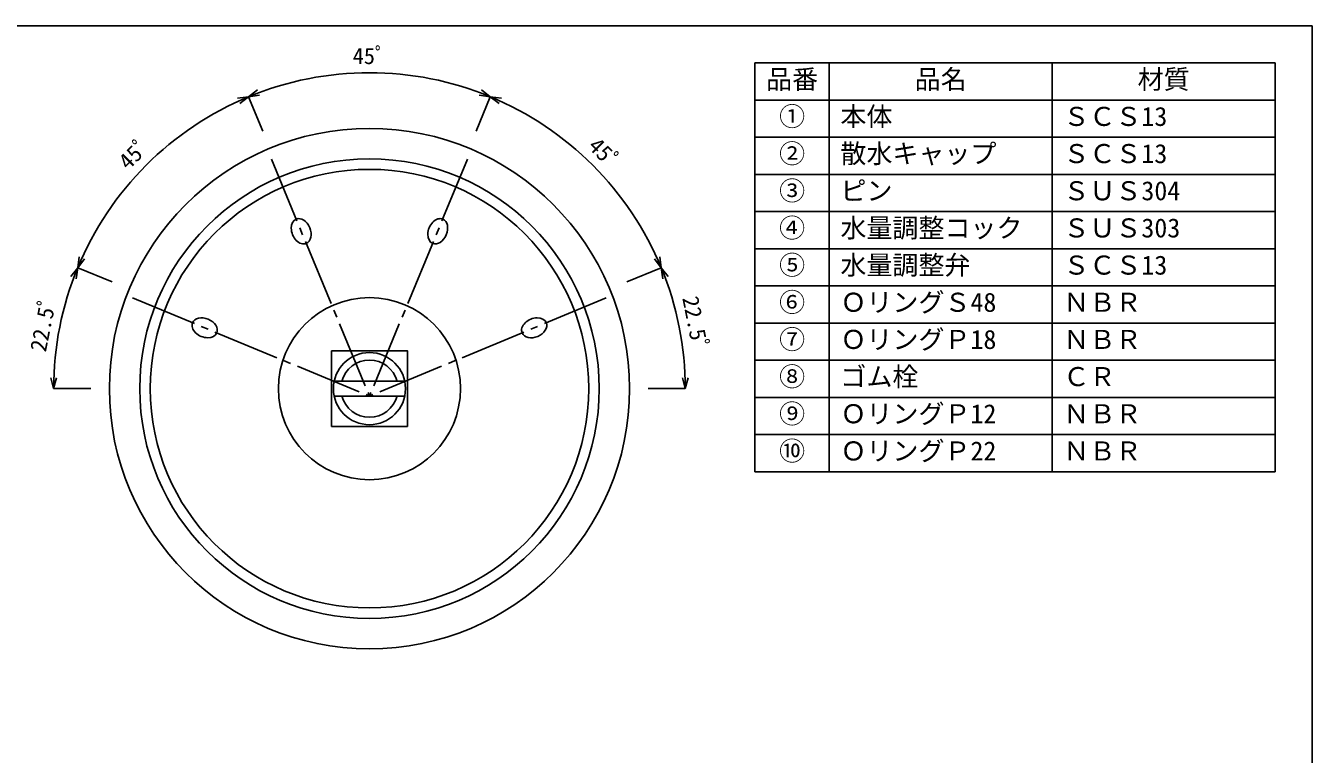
# Model space of a CAD drawing. Units: millimetres, scale not verified. Extents: x -140 to 140, y -97 to 99.
# Drawn here: x -33.1 to 140.1, y 1.1 to 99.1 of the extents above; entities that cross this region are included whole.
import ezdxf
from ezdxf.enums import TextEntityAlignment as Align

# ---------------------------------------------------------------- set-up
doc = ezdxf.new("R2010")
doc.units = ezdxf.units.MM
doc.linetypes.add('CHAIN2', pattern=[12, 9, -1, 1, -1])
for name, color, linetype in [('0-0_図面枠', 7, 'Continuous'), ('0-1_ノズル', 4, 'Continuous'), ('0-8_表', 7, 'Continuous')]:
    doc.layers.add(name, color=color, linetype=linetype)
doc.styles.add('ＭＳ ゴシック', font='')
doc.styles.get('ＭＳ ゴシック').set_extended_font_data('MS Gothic')

msp = doc.modelspace()

# ---------------------------------------------------------------- linework, layer by layer
at = {"layer": '0-0_図面枠', "color": 5}
msp.add_line((-139.949, 99.1), (140.051, 99.1), dxfattribs=at)
msp.add_lwpolyline([(-139.949, 99.1), (-139.949, -96.9), (140.051, -96.9), (140.051, 99.1)], dxfattribs=at)
at = {"layer": '0-1_ノズル', "color": 5}
msp.add_line((-139.949, 99.1), (140.051, 99.1), dxfattribs=at)
at = {"layer": '0-1_ノズル'}
for p, q in [((-3.09, 89.546), (-1.9, 90.46)), ((29.438, 89.546), (28.248, 90.46)), ((-3.09, 89.546), (-4.577, 89.351)), ((-3.09, 89.546), (-4.28, 88.633)), ((-3.09, 89.546), (-1.603, 89.742)), ((-1.176, 84.927), (-3.09, 89.546)), ((-1.176, 84.927), (-3.09, 89.546)), ((27.525, 84.927), (29.438, 89.546)), ((27.525, 84.927), (29.438, 89.546)), ((29.438, 89.546), (27.951, 89.742)), ((29.438, 89.546), (30.925, 89.351)), ((29.438, 89.546), (30.628, 88.633)), ((-26.091, 66.546), (-25.895, 68.033)), ((-26.091, 66.546), (-25.178, 67.736)), ((52.439, 66.546), (51.526, 67.736)), ((52.439, 66.546), (52.243, 68.033)), ((-26.091, 66.546), (-27.004, 65.356)), ((-26.091, 66.546), (-26.286, 65.058)), ((-21.471, 64.632), (-26.091, 66.546)), ((-21.471, 64.632), (-26.091, 66.546)), ((47.82, 64.632), (52.439, 66.546)), ((47.82, 64.632), (52.439, 66.546)), ((52.439, 66.546), (53.352, 65.356)), ((52.439, 66.546), (52.635, 65.058)), ((-29.326, 50.282), (-29.714, 51.73)), ((-29.326, 50.282), (-28.938, 51.73)), ((-24.326, 50.282), (-29.326, 50.282)), ((17.92, 51.282), (8.428, 51.282)), ((50.674, 50.282), (55.674, 50.282)), ((55.674, 50.282), (55.286, 51.73)), ((55.674, 50.282), (56.062, 51.73)), ((17.92, 49.282), (8.428, 49.282))]:
    msp.add_line(p, q, dxfattribs=at)
at = {"layer": '0-1_ノズル', "color": 7, "linetype": 'CHAIN2'}
for p in [(-0.028, 81.155), (26.377, 81.155), (-18.7, 62.484), (45.048, 62.484)]:
    msp.add_line(p, (13.174, 49.282), dxfattribs=at)
at = {"layer": '0-1_ノズル', "color": 3}
for p, q in [((8.074, 55.382), (8.074, 45.182)), ((8.074, 45.182), (18.274, 45.182))]:
    msp.add_line(p, q, dxfattribs=at)
at = {"layer": '0-1_ノズル', "color": 5}
msp.add_lwpolyline([(-139.949, 99.1), (-139.949, -96.9), (140.051, -96.9), (140.051, 99.1)], dxfattribs=at)
at = {"layer": '0-1_ノズル', "color": 3}
msp.add_lwpolyline([(8.074, 55.382), (18.274, 55.382), (18.274, 45.182)], dxfattribs=at)
for radius in [35, 30.915, 29.5, 12.25]:
    msp.add_circle((13.174, 50.282), radius, dxfattribs=at)
at = {"layer": '0-1_ノズル'}
msp.add_circle((13.174, 50.282), 4.85, dxfattribs=at)
for radius, start, end in [(42.5, 67.5, 112.5), (42.5, 112.5, 157.5), (42.5, 22.5, 67.5), (42.5, 157.5, 180), (42.5, 0, 22.5), (3.85, 15.05465, 164.94535), (3.85, 195.05465, 344.94535)]:
    msp.add_arc((13.174, 50.282), radius, start, end, dxfattribs=at)
at = {"layer": '0-1_ノズル', "color": 7}
for centre, major_axis, start_param, end_param in [((3.99, 71.455), (-0.676, 1.633), 6.2831853, 9.424778), ((3.99, 71.455), (-0.676, 1.633), 3.1415927, 6.2831853), ((22.359, 71.455), (0.676, 1.633), 6.2831853, 9.424778), ((22.359, 71.455), (0.676, 1.633), 3.1415927, 6.2831853), ((-8.999, 58.466), (-1.633, 0.676), 0, 3.1415927), ((-8.999, 58.466), (-1.633, 0.676), 3.1415927, 6.2831853), ((35.347, 58.466), (1.633, 0.676), 6.2831853, 9.424778), ((35.347, 58.466), (1.633, 0.676), 3.1415927, 6.2831853)]:
    msp.add_ellipse(centre, major_axis=major_axis, ratio=0.707107, start_param=start_param, end_param=end_param, dxfattribs=at)
at = {"layer": '0-8_表', "color": 4}
for p, q in [((65.051, 94.1), (135.051, 94.1)), ((65.051, 94.1), (65.051, 39.1)), ((65.051, 94.1), (135.051, 94.1)), ((65.051, 94.1), (65.051, 39.1)), ((75.051, 94.1), (75.051, 39.1)), ((75.051, 94.1), (75.051, 39.1)), ((105.051, 94.1), (105.051, 39.1)), ((105.051, 94.1), (105.051, 39.1)), ((135.051, 94.1), (135.051, 39.1)), ((135.051, 94.1), (135.051, 39.1)), ((65.051, 89.1), (135.051, 89.1)), ((65.051, 89.1), (135.051, 89.1)), ((65.051, 84.1), (135.051, 84.1)), ((65.051, 84.1), (135.051, 84.1)), ((65.051, 79.1), (135.051, 79.1)), ((65.051, 79.1), (135.051, 79.1)), ((65.051, 74.1), (135.051, 74.1)), ((65.051, 74.1), (135.051, 74.1)), ((65.051, 69.1), (135.051, 69.1)), ((65.051, 69.1), (135.051, 69.1)), ((65.051, 64.1), (135.051, 64.1)), ((65.051, 64.1), (135.051, 64.1)), ((65.051, 59.1), (135.051, 59.1)), ((65.051, 59.1), (135.051, 59.1)), ((65.051, 54.1), (135.051, 54.1)), ((65.051, 54.1), (135.051, 54.1)), ((65.051, 49.1), (135.051, 49.1)), ((65.051, 49.1), (135.051, 49.1)), ((65.051, 44.1), (135.051, 44.1)), ((65.051, 44.1), (135.051, 44.1)), ((65.051, 39.1), (135.051, 39.1)), ((65.051, 39.1), (135.051, 39.1))]:
    msp.add_line(p, q, dxfattribs=at)

# ---------------------------------------------------------------- texts
at = {"layer": '0-1_ノズル', "color": 7, "style": 'ＭＳ ゴシック'}
msp.add_text('45ﾟ', height=2.199, dxfattribs=at).set_placement((10.924, 93.282), align=Align.BOTTOM_LEFT)
for s, rotation, p in [('45ﾟ', 45, (-18.822, 79.096)), ('45ﾟ', 315, (41.989, 82.278)), ('22.5ﾟ', 281.25, (54.616, 62.348)), ('22.5ﾟ', 78.75, (-29.731, 54.993))]:
    msp.add_text(s, height=2.199, rotation=rotation, dxfattribs=at).set_placement(p, align=Align.BOTTOM_LEFT)
at = {"layer": '0-8_表', "style": 'ＭＳ ゴシック'}
for s, p in [('品番', (66.551, 89.85)), ('品番', (66.551, 89.85)), ('品名', (86.551, 89.85)), ('品名', (86.551, 89.85)), ('材質', (116.551, 89.85)), ('材質', (116.551, 89.85)), ('①', (68.301, 84.85)), ('①', (68.301, 84.85)), ('本体', (76.551, 84.85)), ('本体', (76.551, 84.85)), ('ＳＣＳ13', (106.551, 84.85)), ('ＳＣＳ13', (106.551, 84.85)), ('②', (68.301, 79.85)), ('②', (68.301, 79.85)), ('散水キャップ', (76.551, 79.85)), ('散水キャップ', (76.551, 79.85)), ('ＳＣＳ13', (106.551, 79.85)), ('ＳＣＳ13', (106.551, 79.85)), ('③', (68.301, 74.85)), ('③', (68.301, 74.85)), ('ピン', (76.551, 74.85)), ('ピン', (76.551, 74.85)), ('ＳＵＳ304', (106.551, 74.85)), ('ＳＵＳ304', (106.551, 74.85)), ('④', (68.301, 69.85)), ('④', (68.301, 69.85)), ('水量調整コック', (76.551, 69.85)), ('水量調整コック', (76.551, 69.85)), ('ＳＵＳ303', (106.551, 69.85)), ('ＳＵＳ303', (106.551, 69.85)), ('⑤', (68.301, 64.85)), ('⑤', (68.301, 64.85)), ('水量調整弁', (76.551, 64.85)), ('水量調整弁', (76.551, 64.85)), ('ＳＣＳ13', (106.551, 64.85)), ('ＳＣＳ13', (106.551, 64.85)), ('⑥', (68.301, 59.85)), ('⑥', (68.301, 59.85)), ('ＯリングＳ48', (76.551, 59.85)), ('ＯリングＳ48', (76.551, 59.85)), ('ＮＢＲ', (106.551, 59.85)), ('ＮＢＲ', (106.551, 59.85)), ('⑦', (68.301, 54.85)), ('⑦', (68.301, 54.85)), ('ＯリングＰ18', (76.551, 54.85)), ('ＯリングＰ18', (76.551, 54.85)), ('ＮＢＲ', (106.551, 54.85)), ('ＮＢＲ', (106.551, 54.85)), ('⑧', (68.301, 49.85)), ('⑧', (68.301, 49.85)), ('ゴム栓', (76.551, 49.85)), ('ゴム栓', (76.551, 49.85)), ('ＣＲ', (106.551, 49.85)), ('ＣＲ', (106.551, 49.85)), ('⑨', (68.301, 44.85)), ('⑨', (68.301, 44.85)), ('ＯリングＰ12', (76.551, 44.85)), ('ＯリングＰ12', (76.551, 44.85)), ('ＮＢＲ', (106.551, 44.85)), ('ＮＢＲ', (106.551, 44.85)), ('⑩', (68.301, 39.85)), ('⑩', (68.301, 39.85)), ('ＯリングＰ22', (76.551, 39.85)), ('ＯリングＰ22', (76.551, 39.85)), ('ＮＢＲ', (106.551, 39.85)), ('ＮＢＲ', (106.551, 39.85))]:
    msp.add_text(s, height=2.566, dxfattribs=at).set_placement(p, align=Align.BOTTOM_LEFT)

doc.saveas('drawing.dxf')
